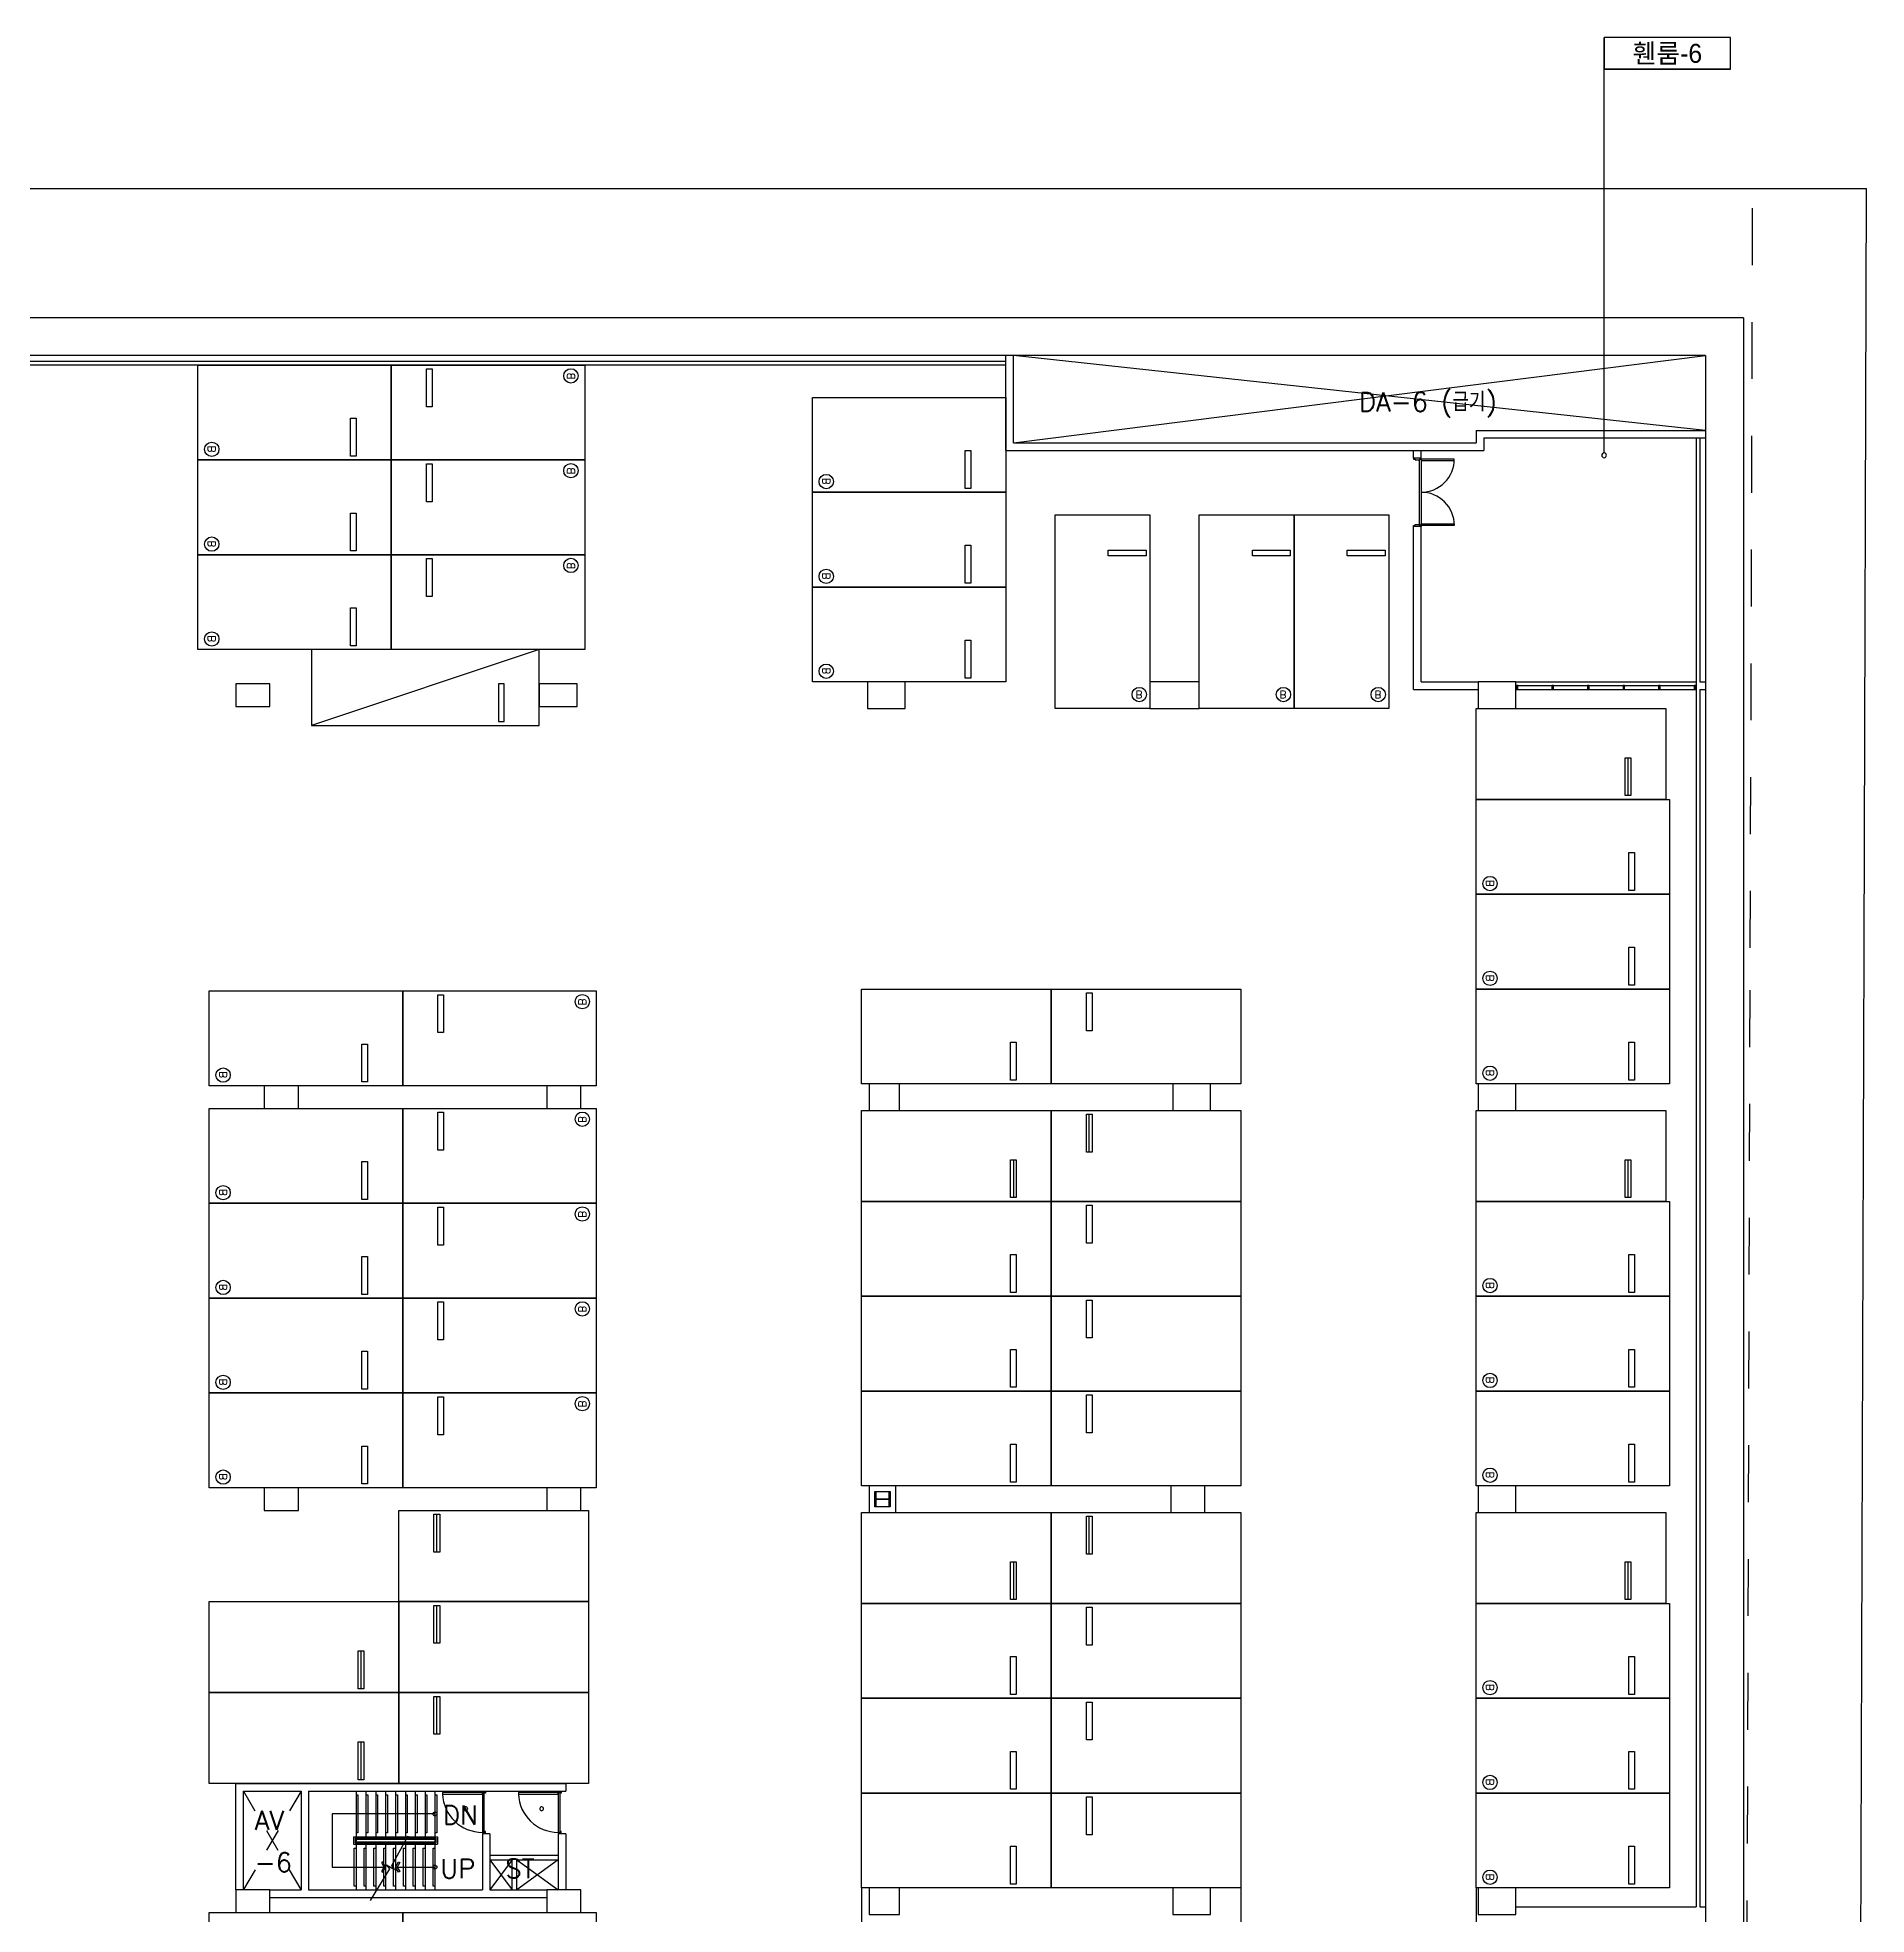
# Model space of a CAD drawing. Header units: millimetres. Extents: x -7614 to 421357, y 87385 to 341757.
# Drawn here: x 366893 to 415110, y 212777 to 262265 of the extents above; entities that cross this region are included whole.
import ezdxf
from ezdxf.enums import TextEntityAlignment as Align

# ---------------------------------------------------------------- set-up
doc = ezdxf.new("R2010")
doc.units = ezdxf.units.MM
doc.header["$LTSCALE"] = 600
doc.header["$MEASUREMENT"] = 0
doc.linetypes.add('HIDDEN', pattern=[2, 1, -1])
for name, color, linetype in [('e-plan', 9, 'CONTINUOUS'), ('e-room-box', 7, 'CONTINUOUS'), ('e-text', 6, 'CONTINUOUS')]:
    doc.layers.add(name, color=color, linetype=linetype)
doc.styles.add('kiahn', font='romans.shx', dxfattribs={"bigfont": 'cadhs.shx'})
doc.styles.add('돋움', font='Dotum.ttf')

msp = doc.modelspace()

# ---------------------------------------------------------------- linework, layer by layer
at = {"layer": 'e-plan'}
for p, q in [((415110, 258277), (319923, 258277)), ((415048, 238255), (415110, 258277)), ((411870, 254877), (345920, 254877)), ((411870, 254877), (411870, 180477)), ((410870, 253877), (344920, 253877)), ((392420, 253777), (392420, 253877)), ((392420, 251377), (392420, 253877)), ((392420, 251377), (392420, 253877)), ((392620, 251907), (392620, 253877)), ((392620, 251577), (392620, 253877)), ((392620, 251577), (410870, 253877)), ((410870, 251907), (392620, 253877)), ((392620, 251577), (392620, 253877)), ((410870, 253877), (410870, 181477)), ((392420, 253627), (344620, 253627)), ((392420, 253727), (345070, 253727)), ((371120, 251127), (371120, 253627)), ((371120, 253627), (376220, 253627)), ((376220, 251127), (376220, 253627)), ((376220, 253627), (381320, 253627)), ((376220, 253627), (376220, 251127)), ((377145, 253527), (377295, 253527)), ((377145, 252527), (377145, 253527)), ((377295, 253527), (377295, 252527)), ((381320, 253627), (381320, 251127)), ((392420, 251707), (392420, 253627)), ((377295, 252527), (377145, 252527)), ((387320, 250277), (387320, 252777)), ((387320, 252777), (392420, 252777)), ((392420, 252777), (392420, 250277)), ((375145, 251227), (375145, 252227)), ((375145, 252227), (375295, 252227)), ((375295, 252227), (375295, 251227)), ((404820, 251907), (410870, 251907)), ((404820, 251907), (404820, 251577)), ((404820, 251907), (410870, 251907)), ((404820, 251907), (404820, 251577)), ((392620, 251577), (404820, 251577)), ((392620, 251577), (404820, 251577)), ((405020, 251707), (410870, 251707)), ((405020, 251707), (405020, 251377)), ((405020, 251707), (410870, 251707)), ((405020, 251707), (405020, 251377)), ((410620, 251707), (410620, 212977)), ((410720, 251707), (410720, 245277)), ((371120, 248627), (371120, 251127)), ((371120, 251127), (376220, 251127)), ((376220, 251127), (371120, 251127)), ((375295, 251227), (375145, 251227)), ((381320, 251127), (376220, 251127)), ((376220, 248627), (376220, 251127)), ((376220, 251127), (381320, 251127)), ((376220, 251127), (376220, 248627)), ((377145, 251027), (377295, 251027)), ((377145, 250027), (377145, 251027)), ((377295, 251027), (377295, 250027)), ((381320, 251127), (381320, 248627)), ((391345, 250377), (391345, 251377)), ((391345, 251377), (391495, 251377)), ((391495, 251377), (391495, 250377)), ((392420, 251377), (403170, 251377)), ((392420, 251377), (405020, 251377)), ((403170, 251177), (403170, 251377)), ((403370, 251177), (403170, 251177)), ((403170, 251177), (403170, 251152)), ((403370, 251177), (403170, 251177)), ((403170, 251152), (403210, 251152)), ((403210, 251152), (403210, 251132)), ((403210, 251132), (403330, 251132)), ((403330, 251132), (403330, 251152)), ((403330, 251152), (403370, 251152)), ((403330, 249422), (403330, 251132)), ((403370, 251177), (403370, 251377)), ((403370, 251152), (403370, 251177)), ((403370, 251152), (403370, 249402)), ((404245, 251152), (403370, 251152)), ((403370, 251152), (403370, 251112)), ((403370, 251112), (404245, 251112)), ((404245, 251112), (404245, 251152)), ((377295, 250027), (377145, 250027)), ((387320, 247777), (387320, 250277)), ((387320, 250277), (392420, 250277)), ((392420, 250277), (387320, 250277)), ((391495, 250377), (391345, 250377)), ((392420, 250277), (392420, 247777)), ((375145, 248727), (375145, 249727)), ((375145, 249727), (375295, 249727)), ((375295, 249727), (375295, 248727)), ((393720, 249677), (396220, 249677)), ((393720, 244577), (393720, 249677)), ((396220, 249677), (396220, 244577)), ((397520, 249677), (400020, 249677)), ((397520, 244577), (397520, 249677)), ((400020, 249677), (402520, 249677)), ((400020, 244577), (400020, 249677)), ((400020, 249677), (400020, 244577)), ((402520, 249677), (402520, 244577)), ((403210, 249402), (403210, 249422)), ((403210, 249422), (403330, 249422)), ((403330, 249422), (403330, 249402)), ((403370, 249402), (403370, 249442)), ((403370, 249442), (404245, 249442)), ((404245, 249442), (404245, 249402)), ((403170, 249377), (403170, 249402)), ((403170, 249402), (403210, 249402)), ((403170, 245077), (403170, 249377)), ((403370, 249377), (403170, 249377)), ((403370, 249377), (403170, 249377)), ((403330, 249402), (403370, 249402)), ((404245, 249402), (403370, 249402)), ((403370, 249402), (403370, 249377)), ((403370, 245277), (403370, 249377)), ((371120, 246127), (371120, 248627)), ((371120, 248627), (376220, 248627)), ((376220, 248627), (371120, 248627)), ((375295, 248727), (375145, 248727)), ((381320, 248627), (376220, 248627)), ((376220, 246127), (376220, 248627)), ((376220, 248627), (381320, 248627)), ((376220, 248627), (376220, 246127)), ((377145, 248527), (377295, 248527)), ((377145, 247527), (377145, 248527)), ((377295, 248527), (377295, 247527)), ((381320, 248627), (381320, 246127)), ((391345, 247877), (391345, 248877)), ((391345, 248877), (391495, 248877)), ((391495, 248877), (391495, 247877)), ((395120, 248602), (395120, 248752)), ((395120, 248752), (396120, 248752)), ((396120, 248602), (395120, 248602)), ((396120, 248752), (396120, 248602)), ((398920, 248602), (398920, 248752)), ((398920, 248752), (399920, 248752)), ((399920, 248602), (398920, 248602)), ((399920, 248752), (399920, 248602)), ((401420, 248602), (401420, 248752)), ((401420, 248752), (402420, 248752)), ((402420, 248602), (401420, 248602)), ((402420, 248752), (402420, 248602)), ((377295, 247527), (377145, 247527)), ((387320, 245277), (387320, 247777)), ((387320, 247777), (392420, 247777)), ((392420, 247777), (387320, 247777)), ((391495, 247877), (391345, 247877)), ((392420, 247777), (392420, 245277)), ((375145, 246227), (375145, 247227)), ((375145, 247227), (375295, 247227)), ((375295, 247227), (375295, 246227)), ((376220, 246127), (371120, 246127)), ((380120, 246127), (374120, 244127)), ((380120, 246127), (374120, 246127)), ((374120, 246127), (374120, 244127)), ((375295, 246227), (375145, 246227)), ((381320, 246127), (376220, 246127)), ((380120, 244127), (380120, 246127)), ((391345, 245377), (391345, 246377)), ((391345, 246377), (391495, 246377)), ((391495, 246377), (391495, 245377)), ((379195, 245227), (379045, 245227)), ((379045, 245227), (379045, 244227)), ((379195, 244227), (379195, 245227)), ((392420, 245277), (387320, 245277)), ((389770, 245277), (388770, 245277)), ((388770, 245277), (388770, 244577)), ((389770, 244577), (389770, 245277)), ((391495, 245377), (391345, 245377)), ((397520, 245277), (396220, 245277)), ((396220, 245277), (396220, 244577)), ((397520, 244577), (397520, 245277)), ((403170, 245077), (404870, 245077)), ((403370, 245277), (404870, 245277)), ((405870, 245277), (404870, 245277)), ((404870, 245277), (404870, 244577)), ((405870, 245277), (410620, 245277)), ((405870, 244577), (405870, 245277)), ((405920, 245177), (405880, 245177)), ((405880, 245177), (405880, 245077)), ((405880, 245077), (405920, 245077)), ((405900, 245177), (410590, 245177)), ((405900, 245077), (410590, 245077)), ((405920, 245077), (405920, 245177)), ((406858, 245177), (406818, 245177)), ((406818, 245177), (406818, 245077)), ((406818, 245077), (406858, 245077)), ((406858, 245077), (406858, 245177)), ((407796, 245177), (407756, 245177)), ((407756, 245177), (407756, 245077)), ((407756, 245077), (407796, 245077)), ((407796, 245077), (407796, 245177)), ((408734, 245177), (408694, 245177)), ((408694, 245177), (408694, 245077)), ((408694, 245077), (408734, 245077)), ((408734, 245077), (408734, 245177)), ((409672, 245177), (409632, 245177)), ((409632, 245177), (409632, 245077)), ((409632, 245077), (409672, 245077)), ((409672, 245077), (409672, 245177)), ((410610, 245177), (410570, 245177)), ((410570, 245177), (410570, 245077)), ((410570, 245077), (410610, 245077)), ((410610, 245077), (410610, 245177)), ((410720, 245277), (410870, 245277)), ((410720, 245077), (410720, 212977)), ((410720, 245077), (410870, 245077)), ((388770, 244577), (389770, 244577)), ((396220, 244577), (393720, 244577)), ((396220, 244577), (397520, 244577)), ((400020, 244577), (397520, 244577)), ((402520, 244577), (400020, 244577)), ((404820, 242177), (404820, 244577)), ((404820, 244577), (409820, 244577)), ((404870, 244577), (405870, 244577)), ((409820, 244577), (409820, 242177)), ((374120, 244127), (380120, 244127)), ((379045, 244227), (379195, 244227)), ((408745, 242277), (408745, 243277)), ((408745, 243277), (408895, 243277)), ((408820, 243277), (408820, 242277)), ((408895, 243277), (408895, 242277)), ((404820, 239677), (404820, 242177)), ((404820, 242177), (409920, 242177)), ((409820, 242177), (404820, 242177)), ((408895, 242277), (408745, 242277)), ((409920, 242177), (409920, 239677)), ((408845, 239777), (408845, 240777)), ((408845, 240777), (408995, 240777)), ((408995, 240777), (408995, 239777)), ((404820, 237177), (404820, 239677)), ((404820, 239677), (409920, 239677)), ((409920, 239677), (404820, 239677)), ((408995, 239777), (408845, 239777)), ((409920, 239677), (409920, 237177)), ((408845, 237277), (408845, 238277)), ((408845, 238277), (408995, 238277)), ((408995, 238277), (408995, 237277)), ((414749, 142639), (415048, 238255)), ((371420, 234627), (371420, 237127)), ((371420, 237127), (376520, 237127)), ((376520, 234627), (376520, 237127)), ((376520, 237127), (381620, 237127)), ((376520, 237127), (376520, 234627)), ((381620, 237127), (381620, 234627)), ((388620, 234677), (388620, 237177)), ((388620, 237177), (393620, 237177)), ((393620, 237177), (393620, 234677)), ((393620, 234677), (393620, 237177)), ((393620, 237177), (398620, 237177)), ((394545, 237077), (394695, 237077)), ((394545, 236077), (394545, 237077)), ((394695, 237077), (394695, 236077)), ((398620, 237177), (398620, 234677)), ((404820, 234677), (404820, 237177)), ((404820, 237177), (409920, 237177)), ((409920, 237177), (404820, 237177)), ((408995, 237277), (408845, 237277)), ((409920, 237177), (409920, 234677)), ((377445, 237027), (377595, 237027)), ((377445, 236027), (377445, 237027)), ((377595, 237027), (377595, 236027)), ((394695, 236077), (394545, 236077)), ((375445, 234727), (375445, 235727)), ((375445, 235727), (375595, 235727)), ((375595, 235727), (375595, 234727)), ((377595, 236027), (377445, 236027)), ((392545, 234777), (392545, 235777)), ((392545, 235777), (392695, 235777)), ((392695, 235777), (392695, 234777)), ((408845, 234777), (408845, 235777)), ((408845, 235777), (408995, 235777)), ((408995, 235777), (408995, 234777)), ((376520, 234627), (371420, 234627)), ((375595, 234727), (375445, 234727)), ((381620, 234627), (376520, 234627)), ((393620, 234677), (388620, 234677)), ((389620, 234677), (388820, 234677)), ((388820, 234677), (388820, 233977)), ((389620, 233977), (389620, 234677)), ((392695, 234777), (392545, 234777)), ((398620, 234677), (393620, 234677)), ((397820, 234677), (396820, 234677)), ((396820, 234677), (396820, 233977)), ((397820, 233977), (397820, 234677)), ((409920, 234677), (404820, 234677)), ((405870, 234677), (404870, 234677)), ((404870, 234677), (404870, 233977)), ((405870, 233977), (405870, 234677)), ((408995, 234777), (408845, 234777)), ((371420, 231527), (371420, 234027)), ((371420, 234027), (376520, 234027)), ((376520, 231527), (376520, 234027)), ((376520, 234027), (381620, 234027)), ((376520, 234027), (376520, 231527)), ((377445, 233927), (377595, 233927)), ((377445, 232927), (377445, 233927)), ((377595, 233927), (377595, 232927)), ((381620, 234027), (381620, 231527)), ((388620, 231577), (388620, 233977)), ((388620, 233977), (393620, 233977)), ((388820, 233977), (389620, 233977)), ((393620, 233977), (393620, 231577)), ((393620, 231577), (393620, 233977)), ((393620, 233977), (398620, 233977)), ((394545, 233877), (394695, 233877)), ((394545, 232877), (394545, 233877)), ((394620, 232877), (394620, 233877)), ((394695, 233877), (394695, 232877)), ((396820, 233977), (397820, 233977)), ((398620, 233977), (398620, 231577)), ((404820, 231577), (404820, 233977)), ((404820, 233977), (409820, 233977)), ((404870, 233977), (405870, 233977)), ((409820, 233977), (409820, 231577)), ((375445, 231627), (375445, 232627)), ((375445, 232627), (375595, 232627)), ((375595, 232627), (375595, 231627)), ((377595, 232927), (377445, 232927)), ((392545, 231677), (392545, 232677)), ((392545, 232677), (392695, 232677)), ((392620, 232677), (392620, 231677)), ((392695, 232677), (392695, 231677)), ((394695, 232877), (394545, 232877)), ((408745, 231677), (408745, 232677)), ((408745, 232677), (408895, 232677)), ((408820, 232677), (408820, 231677)), ((408895, 232677), (408895, 231677)), ((375595, 231627), (375445, 231627)), ((392695, 231677), (392545, 231677)), ((408895, 231677), (408745, 231677)), ((371420, 229027), (371420, 231527)), ((371420, 231527), (376520, 231527)), ((376520, 231527), (371420, 231527)), ((381620, 231527), (376520, 231527)), ((376520, 229027), (376520, 231527)), ((376520, 231527), (381620, 231527)), ((376520, 231527), (376520, 229027)), ((377445, 231427), (377595, 231427)), ((377445, 230427), (377445, 231427)), ((377595, 231427), (377595, 230427)), ((381620, 231527), (381620, 229027)), ((388620, 229077), (388620, 231577)), ((388620, 231577), (393620, 231577)), ((393620, 231577), (388620, 231577)), ((393620, 231577), (393620, 229077)), ((398620, 231577), (393620, 231577)), ((393620, 229077), (393620, 231577)), ((393620, 231577), (398620, 231577)), ((394545, 231477), (394695, 231477)), ((394545, 230477), (394545, 231477)), ((394695, 231477), (394695, 230477)), ((398620, 231577), (398620, 229077)), ((404820, 229077), (404820, 231577)), ((404820, 231577), (409920, 231577)), ((409820, 231577), (404820, 231577)), ((409920, 231577), (409920, 229077)), ((375445, 229127), (375445, 230127)), ((375445, 230127), (375595, 230127)), ((375595, 230127), (375595, 229127)), ((377595, 230427), (377445, 230427)), ((392545, 229177), (392545, 230177)), ((392545, 230177), (392695, 230177)), ((392695, 230177), (392695, 229177)), ((394695, 230477), (394545, 230477)), ((408845, 229177), (408845, 230177)), ((408845, 230177), (408995, 230177)), ((408995, 230177), (408995, 229177)), ((392695, 229177), (392545, 229177)), ((408995, 229177), (408845, 229177)), ((376520, 229027), (371420, 229027)), ((371420, 226527), (371420, 229027)), ((371420, 229027), (376520, 229027)), ((375595, 229127), (375445, 229127)), ((381620, 229027), (376520, 229027)), ((376520, 226527), (376520, 229027)), ((376520, 229027), (381620, 229027)), ((376520, 229027), (376520, 226527)), ((377445, 228927), (377595, 228927)), ((377445, 227927), (377445, 228927)), ((377595, 228927), (377595, 227927)), ((381620, 229027), (381620, 226527)), ((388620, 226577), (388620, 229077)), ((388620, 229077), (393620, 229077)), ((393620, 229077), (388620, 229077)), ((393620, 229077), (393620, 226577)), ((398620, 229077), (393620, 229077)), ((393620, 226577), (393620, 229077)), ((393620, 229077), (398620, 229077)), ((394545, 228977), (394695, 228977)), ((394545, 227977), (394545, 228977)), ((394695, 228977), (394695, 227977)), ((398620, 229077), (398620, 226577)), ((409920, 229077), (404820, 229077)), ((404820, 226577), (404820, 229077)), ((404820, 229077), (409920, 229077)), ((409920, 229077), (409920, 226577)), ((377595, 227927), (377445, 227927)), ((392545, 226677), (392545, 227677)), ((392545, 227677), (392695, 227677)), ((392695, 227677), (392695, 226677)), ((394695, 227977), (394545, 227977)), ((408845, 226677), (408845, 227677)), ((408845, 227677), (408995, 227677)), ((408995, 227677), (408995, 226677)), ((375445, 226627), (375445, 227627)), ((375445, 227627), (375595, 227627)), ((375595, 227627), (375595, 226627)), ((392695, 226677), (392545, 226677)), ((408995, 226677), (408845, 226677)), ((376520, 226527), (371420, 226527)), ((371420, 224027), (371420, 226527)), ((371420, 226527), (376520, 226527)), ((375595, 226627), (375445, 226627)), ((381620, 226527), (376520, 226527)), ((376520, 224027), (376520, 226527)), ((376520, 226527), (381620, 226527)), ((376520, 226527), (376520, 224027)), ((377445, 226427), (377595, 226427)), ((377445, 225427), (377445, 226427)), ((377595, 226427), (377595, 225427)), ((381620, 226527), (381620, 224027)), ((388620, 224077), (388620, 226577)), ((388620, 226577), (393620, 226577)), ((393620, 226577), (388620, 226577)), ((393620, 226577), (393620, 224077)), ((398620, 226577), (393620, 226577)), ((393620, 224077), (393620, 226577)), ((393620, 226577), (398620, 226577)), ((394545, 226477), (394695, 226477)), ((394545, 225477), (394545, 226477)), ((394695, 226477), (394695, 225477)), ((398620, 226577), (398620, 224077)), ((404820, 224077), (404820, 226577)), ((404820, 226577), (409920, 226577)), ((409920, 226577), (404820, 226577)), ((409920, 226577), (409920, 224077)), ((377595, 225427), (377445, 225427)), ((392545, 224177), (392545, 225177)), ((392545, 225177), (392695, 225177)), ((392695, 225177), (392695, 224177)), ((394695, 225477), (394545, 225477)), ((408845, 224177), (408845, 225177)), ((408845, 225177), (408995, 225177)), ((408995, 225177), (408995, 224177)), ((375445, 224127), (375445, 225127)), ((375445, 225127), (375595, 225127)), ((375595, 225127), (375595, 224127)), ((376520, 224027), (371420, 224027)), ((375595, 224127), (375445, 224127)), ((381620, 224027), (376520, 224027)), ((393620, 224077), (388620, 224077)), ((388820, 224077), (388820, 223377)), ((389520, 224077), (388820, 224077)), ((388970, 223727), (388970, 223927)), ((388970, 223927), (388991, 223927)), ((388970, 223527), (388970, 223927)), ((388970, 223927), (389370, 223927)), ((388970, 223527), (388970, 223727)), ((388991, 223927), (388991, 223743)), ((388991, 223711), (388991, 223527)), ((389001, 223733), (389339, 223733)), ((389339, 223721), (389001, 223721)), ((389349, 223743), (389349, 223927)), ((389349, 223927), (389370, 223927)), ((389349, 223527), (389349, 223711)), ((389370, 223927), (389370, 223527)), ((389370, 223927), (389370, 223527)), ((389520, 223377), (389520, 224077)), ((392695, 224177), (392545, 224177)), ((398620, 224077), (393620, 224077)), ((397670, 224077), (396770, 224077)), ((396770, 224077), (396770, 223377)), ((397670, 223377), (397670, 224077)), ((409920, 224077), (404820, 224077)), ((405870, 224077), (404870, 224077)), ((404870, 224077), (404870, 223377)), ((405870, 223377), (405870, 224077)), ((408995, 224177), (408845, 224177)), ((376420, 221027), (376420, 223427)), ((376420, 223427), (381420, 223427)), ((377345, 223327), (377495, 223327)), ((377345, 222327), (377345, 223327)), ((377420, 222327), (377420, 223327)), ((377495, 223327), (377495, 222327)), ((381420, 223427), (381420, 221027)), ((388620, 220977), (388620, 223377)), ((388620, 223377), (393620, 223377)), ((388820, 223377), (389520, 223377)), ((388991, 223527), (388970, 223527)), ((389370, 223527), (388970, 223527)), ((389370, 223527), (389349, 223527)), ((393620, 223377), (393620, 220977)), ((393620, 220977), (393620, 223377)), ((393620, 223377), (398620, 223377)), ((394545, 223277), (394695, 223277)), ((394545, 222277), (394545, 223277)), ((394620, 222277), (394620, 223277)), ((394695, 223277), (394695, 222277)), ((396770, 223377), (397670, 223377)), ((398620, 223377), (398620, 220977)), ((404820, 220977), (404820, 223377)), ((404820, 223377), (409820, 223377)), ((404870, 223377), (405870, 223377)), ((409820, 223377), (409820, 220977)), ((377495, 222327), (377345, 222327)), ((394695, 222277), (394545, 222277)), ((392545, 221077), (392545, 222077)), ((392545, 222077), (392695, 222077)), ((392620, 222077), (392620, 221077)), ((392695, 222077), (392695, 221077)), ((408745, 221077), (408745, 222077)), ((408745, 222077), (408895, 222077)), ((408820, 222077), (408820, 221077)), ((408895, 222077), (408895, 221077)), ((371420, 218627), (371420, 221027)), ((371420, 221027), (376420, 221027)), ((376420, 221027), (376420, 218627)), ((381420, 221027), (376420, 221027)), ((376420, 218627), (376420, 221027)), ((376420, 221027), (381420, 221027)), ((377345, 220927), (377495, 220927)), ((377345, 219927), (377345, 220927)), ((377420, 219927), (377420, 220927)), ((377495, 220927), (377495, 219927)), ((381420, 221027), (381420, 218627)), ((388620, 218477), (388620, 220977)), ((388620, 220977), (393620, 220977)), ((393620, 220977), (388620, 220977)), ((392695, 221077), (392545, 221077)), ((393620, 220977), (393620, 218477)), ((398620, 220977), (393620, 220977)), ((393620, 218477), (393620, 220977)), ((393620, 220977), (398620, 220977)), ((394545, 220877), (394695, 220877)), ((394545, 219877), (394545, 220877)), ((394695, 220877), (394695, 219877)), ((398620, 220977), (398620, 218477)), ((404820, 218477), (404820, 220977)), ((404820, 220977), (409920, 220977)), ((409820, 220977), (404820, 220977)), ((408895, 221077), (408745, 221077)), ((409920, 220977), (409920, 218477)), ((377495, 219927), (377345, 219927)), ((394695, 219877), (394545, 219877)), ((375345, 218727), (375345, 219727)), ((375345, 219727), (375495, 219727)), ((375420, 219727), (375420, 218727)), ((375495, 219727), (375495, 218727)), ((392545, 218577), (392545, 219577)), ((392545, 219577), (392695, 219577)), ((392695, 219577), (392695, 218577)), ((408845, 218577), (408845, 219577)), ((408845, 219577), (408995, 219577)), ((408995, 219577), (408995, 218577)), ((371420, 216227), (371420, 218627)), ((371420, 218627), (376420, 218627)), ((376420, 218627), (371420, 218627)), ((375495, 218727), (375345, 218727)), ((376420, 216227), (376420, 218627)), ((376420, 218627), (381420, 218627)), ((376420, 218627), (376420, 216227)), ((381420, 218627), (376420, 218627)), ((377345, 218527), (377495, 218527)), ((377345, 217527), (377345, 218527)), ((377420, 217527), (377420, 218527)), ((377495, 218527), (377495, 217527)), ((381420, 218627), (381420, 216227)), ((393620, 218477), (388620, 218477)), ((388620, 215977), (388620, 218477)), ((388620, 218477), (393620, 218477)), ((392695, 218577), (392545, 218577)), ((393620, 218477), (393620, 215977)), ((398620, 218477), (393620, 218477)), ((393620, 215977), (393620, 218477)), ((393620, 218477), (398620, 218477)), ((394545, 218377), (394695, 218377)), ((394545, 217377), (394545, 218377)), ((394695, 218377), (394695, 217377)), ((398620, 218477), (398620, 215977)), ((409920, 218477), (404820, 218477)), ((404820, 215977), (404820, 218477)), ((404820, 218477), (409920, 218477)), ((408995, 218577), (408845, 218577)), ((409920, 218477), (409920, 215977)), ((375345, 216327), (375345, 217327)), ((375345, 217327), (375495, 217327)), ((375420, 217327), (375420, 216327)), ((375495, 217327), (375495, 216327)), ((377495, 217527), (377345, 217527)), ((394695, 217377), (394545, 217377)), ((392545, 216077), (392545, 217077)), ((392545, 217077), (392695, 217077)), ((392695, 217077), (392695, 216077)), ((408845, 216077), (408845, 217077)), ((408845, 217077), (408995, 217077)), ((408995, 217077), (408995, 216077)), ((375495, 216327), (375345, 216327)), ((376420, 216227), (371420, 216227)), ((372120, 216227), (380820, 216227)), ((372320, 216027), (373840, 216027)), ((373840, 216027), (373840, 213427)), ((374040, 216027), (374040, 213427)), ((374040, 216027), (380820, 216027)), ((375290, 216027), (375290, 214827)), ((375290, 215927), (375340, 215927)), ((375340, 215927), (375340, 214927)), ((375550, 216027), (375550, 214827)), ((375550, 215927), (375600, 215927)), ((375600, 215927), (375600, 214927)), ((375810, 216027), (375810, 214827)), ((375810, 215927), (375860, 215927)), ((375860, 215927), (375860, 214927)), ((376070, 216027), (376070, 214827)), ((376070, 215927), (376120, 215927)), ((376120, 215927), (376120, 214927)), ((376330, 216027), (376330, 214827)), ((376330, 215927), (376380, 215927)), ((376380, 215927), (376380, 214927)), ((381420, 216227), (376420, 216227)), ((376590, 216027), (376590, 214827)), ((376590, 215927), (376640, 215927)), ((376640, 215927), (376640, 214927)), ((376850, 216027), (376850, 214827)), ((376850, 215927), (376900, 215927)), ((376900, 215927), (376900, 214927)), ((377110, 216027), (377110, 214827)), ((377110, 215927), (377160, 215927)), ((377160, 215927), (377160, 214927)), ((377370, 216027), (377370, 214827)), ((377370, 215927), (377420, 215927)), ((377420, 215927), (377420, 214927)), ((378620, 215992), (377571, 215992)), ((377571, 215992), (377571, 215952)), ((377571, 215952), (378620, 215952)), ((378620, 216017), (378700, 216017)), ((378620, 215992), (378620, 216017)), ((378620, 215992), (378620, 214942)), ((378620, 215952), (378620, 215992)), ((378660, 215992), (378620, 215992)), ((378660, 215972), (378660, 215992)), ((378660, 215972), (378660, 214962)), ((378700, 215972), (378660, 215972)), ((378700, 216017), (378700, 215972)), ((380620, 215992), (379571, 215992)), ((379571, 215992), (379571, 215952)), ((379571, 215952), (380620, 215952)), ((380620, 216017), (380700, 216017)), ((380620, 215992), (380620, 216017)), ((380620, 215992), (380620, 214942)), ((380620, 215952), (380620, 215992)), ((380660, 215992), (380620, 215992)), ((380660, 215972), (380660, 215992)), ((380660, 215972), (380660, 214962)), ((380700, 215972), (380660, 215972)), ((380700, 216017), (380700, 215972)), ((380820, 216227), (380820, 216027)), ((393620, 215977), (388620, 215977)), ((388620, 213477), (388620, 215977)), ((388620, 215977), (393620, 215977)), ((392695, 216077), (392545, 216077)), ((393620, 215977), (393620, 213477)), ((398620, 215977), (393620, 215977)), ((393620, 213477), (393620, 215977)), ((393620, 215977), (398620, 215977)), ((394545, 215877), (394695, 215877)), ((394545, 214877), (394545, 215877)), ((394695, 215877), (394695, 214877)), ((398620, 215977), (398620, 213477)), ((404820, 213477), (404820, 215977)), ((404820, 215977), (409920, 215977)), ((409920, 215977), (404820, 215977)), ((408995, 216077), (408845, 216077)), ((409920, 215977), (409920, 213477)), ((377370, 215427), (374665, 215427)), ((374665, 215427), (374665, 214027)), ((375225, 214827), (375225, 214627)), ((375225, 214827), (377435, 214827)), ((375265, 214787), (375265, 214667)), ((375265, 214787), (377395, 214787)), ((375340, 214927), (375290, 214927)), ((375600, 214927), (375550, 214927)), ((375550, 214787), (375550, 214762)), ((375860, 214927), (375810, 214927)), ((375810, 214787), (375810, 214762)), ((376120, 214927), (376070, 214927)), ((376070, 214787), (376070, 214762)), ((376230, 214070), (376663, 214853)), ((376380, 214927), (376330, 214927)), ((376330, 214787), (376330, 214762)), ((376640, 214927), (376590, 214927)), ((376590, 214787), (376590, 214762)), ((376900, 214927), (376850, 214927)), ((376850, 214787), (376850, 214762)), ((377160, 214927), (377110, 214927)), ((377110, 214787), (377110, 214762)), ((377420, 214927), (377370, 214927)), ((377395, 214787), (377395, 214667)), ((377435, 214827), (377435, 214627)), ((378660, 214942), (378620, 214942)), ((378620, 214942), (378620, 214917)), ((378620, 214917), (378700, 214917)), ((378820, 214907), (378620, 214907)), ((378620, 214907), (378620, 213427)), ((378700, 214962), (378660, 214962)), ((378660, 214962), (378660, 214942)), ((378700, 214917), (378700, 214962)), ((378820, 214907), (378820, 213427)), ((380660, 214942), (380620, 214942)), ((380620, 214942), (380620, 214917)), ((380620, 214917), (380700, 214917)), ((380620, 214907), (380620, 213427)), ((380820, 214907), (380620, 214907)), ((380700, 214962), (380660, 214962)), ((380660, 214962), (380660, 214942)), ((380700, 214917), (380700, 214962)), ((380820, 214907), (380820, 213427)), ((394695, 214877), (394545, 214877)), ((375225, 214627), (377435, 214627)), ((375240, 213527), (375240, 214527)), ((375240, 214527), (375290, 214527)), ((375265, 214667), (377395, 214667)), ((375290, 214762), (375290, 214692)), ((375290, 214762), (377370, 214762)), ((375290, 214692), (377370, 214692)), ((375290, 214627), (375290, 213427)), ((375500, 213527), (375500, 214527)), ((375500, 214527), (375550, 214527)), ((375550, 214692), (375550, 214667)), ((375550, 214627), (375550, 213427)), ((375760, 213527), (375760, 214527)), ((375760, 214527), (375810, 214527)), ((375810, 214692), (375810, 214667)), ((375810, 214627), (375810, 213427)), ((376020, 213527), (376020, 214527)), ((376020, 214527), (376070, 214527)), ((376070, 214692), (376070, 214667)), ((376070, 214627), (376070, 213427)), ((376280, 213527), (376280, 214527)), ((376280, 214527), (376330, 214527)), ((376330, 214692), (376330, 214667)), ((376330, 214627), (376330, 213427)), ((376540, 213527), (376540, 214527)), ((376540, 214527), (376590, 214527)), ((376590, 214692), (376590, 214667)), ((376590, 214627), (376590, 213427)), ((376800, 213527), (376800, 214527)), ((376800, 214527), (376850, 214527)), ((376850, 214692), (376850, 214667)), ((376850, 214627), (376850, 213427)), ((377060, 213527), (377060, 214527)), ((377060, 214527), (377110, 214527)), ((377110, 214692), (377110, 214667)), ((377110, 214627), (377110, 213427)), ((377320, 213527), (377320, 214527)), ((377320, 214527), (377370, 214527)), ((377370, 214762), (377370, 214692)), ((377370, 214627), (377370, 213427)), ((378820, 214337), (380620, 214337)), ((392545, 213577), (392545, 214577)), ((392545, 214577), (392695, 214577)), ((392695, 214577), (392695, 213577)), ((408845, 213577), (408845, 214577)), ((408845, 214577), (408995, 214577)), ((408995, 214577), (408995, 213577)), ((374665, 214027), (376070, 214027)), ((375673, 213142), (376180, 213983)), ((375993, 214166), (375960, 214143)), ((375960, 214143), (376026, 214027)), ((376026, 214027), (375960, 213911)), ((375960, 213911), (375993, 213891)), ((376070, 214027), (375993, 214166)), ((375993, 213891), (376070, 214027)), ((376180, 213983), (376097, 214089)), ((376097, 214089), (376304, 213964)), ((376304, 213964), (376230, 214070)), ((376330, 214027), (376408, 214166)), ((376408, 213891), (376330, 214027)), ((376330, 214027), (377370, 214027)), ((376441, 214143), (376375, 214027)), ((376375, 214027), (376441, 213911)), ((376408, 214166), (376441, 214143)), ((376441, 213911), (376408, 213891)), ((378820, 214217), (379410, 214217)), ((378820, 214217), (379410, 213427)), ((379410, 214217), (378820, 213427)), ((379410, 213427), (379410, 214217)), ((379530, 213427), (379530, 214217)), ((379530, 214217), (380620, 214217)), ((379530, 214217), (380620, 213427)), ((380620, 214217), (379530, 213427)), ((373020, 213427), (373840, 213427)), ((374040, 213427), (378620, 213427)), ((375290, 213527), (375240, 213527)), ((375550, 213527), (375500, 213527)), ((375810, 213527), (375760, 213527)), ((376070, 213527), (376020, 213527)), ((376330, 213527), (376280, 213527)), ((376590, 213527), (376540, 213527)), ((376850, 213527), (376800, 213527)), ((377110, 213527), (377060, 213527)), ((377370, 213527), (377320, 213527)), ((378820, 213427), (380320, 213427)), ((388620, 213477), (388620, 212227)), ((393620, 213477), (388620, 213477)), ((389620, 213477), (388820, 213477)), ((388820, 213477), (388820, 212777)), ((389620, 212777), (389620, 213477)), ((392695, 213577), (392545, 213577)), ((398620, 213477), (393620, 213477)), ((397820, 213477), (396820, 213477)), ((396820, 213477), (396820, 212777)), ((397820, 212777), (397820, 213477)), ((398620, 213477), (398620, 211477)), ((404820, 213477), (404820, 211477)), ((409920, 213477), (404820, 213477)), ((405870, 213477), (404870, 213477)), ((404870, 213477), (404870, 212777)), ((405870, 212777), (405870, 213477)), ((408995, 213577), (408845, 213577)), ((371420, 210327), (371420, 212827)), ((371420, 212827), (376520, 212827)), ((373020, 213227), (380320, 213227)), ((376520, 210327), (376520, 212827)), ((376520, 212827), (381620, 212827)), ((376520, 212827), (376520, 210327)), ((381620, 212827), (381620, 210327)), ((405870, 212977), (410620, 212977)), ((410720, 212977), (410870, 212977)), ((388820, 212777), (389620, 212777)), ((396820, 212777), (397820, 212777)), ((404870, 212777), (405870, 212777))]:
    msp.add_line(p, q, dxfattribs=at)
at = {"layer": 'e-plan', "linetype": 'HIDDEN', "ltscale": 2.5}
for p, q in [((412048, 238264), (412110, 258277)), ((411749, 142649), (412048, 238264))]:
    msp.add_line(p, q, dxfattribs=at)
at = {"layer": 'e-plan', "ltscale": 0.5}
for p, q in [((373020, 245227), (372120, 245227)), ((372120, 245227), (372120, 244627)), ((373020, 244627), (373020, 245227)), ((381120, 245227), (380120, 245227)), ((380120, 245227), (380120, 244627)), ((381120, 244627), (381120, 245227)), ((372120, 244627), (373020, 244627)), ((380120, 244627), (381120, 244627)), ((373770, 234627), (372870, 234627)), ((372870, 234627), (372870, 234027)), ((373770, 234027), (373770, 234627)), ((381220, 234627), (380320, 234627)), ((380320, 234627), (380320, 234027)), ((381220, 234027), (381220, 234627)), ((372870, 234027), (373770, 234027)), ((380320, 234027), (381220, 234027)), ((373770, 224027), (372870, 224027)), ((372870, 224027), (372870, 223427)), ((373770, 223427), (373770, 224027)), ((381220, 224027), (380320, 224027)), ((380320, 224027), (380320, 223427)), ((381220, 223427), (381220, 224027)), ((372870, 223427), (373770, 223427)), ((380320, 223427), (381220, 223427)), ((372120, 213427), (372120, 216227)), ((372320, 213427), (372320, 216027)), ((373020, 213427), (372120, 213427)), ((372120, 213427), (372120, 212827)), ((373020, 212827), (373020, 213427)), ((381220, 213427), (380320, 213427)), ((380320, 213427), (380320, 212827)), ((381220, 212827), (381220, 213427)), ((372120, 212827), (373020, 212827)), ((380320, 212827), (381220, 212827))]:
    msp.add_line(p, q, dxfattribs=at)
at = {"layer": 'e-plan', "linetype": 'HIDDEN'}
for p, q in [((373840, 216027), (372320, 213427)), ((372320, 216027), (373840, 213427))]:
    msp.add_line(p, q, dxfattribs=at)
at = {"layer": 'e-plan'}
for centre, radius in [((380955, 253345), 189), ((371486, 251408), 189), ((380955, 250845), 189), ((387686, 250558), 189), ((371486, 248908), 189), ((380955, 248345), 189), ((387686, 248058), 189), ((371486, 246408), 189), ((387686, 245558), 189), ((395939, 244942), 189), ((399739, 244942), 189), ((402239, 244942), 189), ((405186, 239958), 189), ((405186, 237458), 189), ((381255, 236845), 189), ((371786, 234908), 189), ((405186, 234958), 189), ((381255, 233745), 189), ((371786, 231808), 189), ((381255, 231245), 189), ((371786, 229308), 189), ((405186, 229358), 189), ((381255, 228745), 189), ((371786, 226808), 189), ((405186, 226858), 189), ((381255, 226245), 189), ((371786, 224308), 189), ((405186, 224358), 189), ((405186, 218758), 189), ((405186, 216258), 189), ((377370, 215427), 50), ((377370, 214027), 50), ((405186, 213758), 189)]:
    msp.add_circle(centre, radius, dxfattribs=at)
for centre, radius, start, end in [((403370, 251152), 875, 269.9999, 0), ((403370, 249402), 875, 360, 90.0001), ((389001, 223743), 10, 180, 270), ((389001, 223711), 10, 90, 180), ((389339, 223743), 10, 270, 0), ((389339, 223711), 10, 0, 90), ((378620, 215992), 1050, 182.1937, 270), ((380620, 215992), 1050, 182.1937, 270), ((378184, 215563), 50, 60, 240), ((378184, 215563), 50, 240, 60), ((380184, 215563), 50, 60, 240), ((380184, 215563), 50, 240, 60)]:
    msp.add_arc(centre, radius, start, end, dxfattribs=at)
msp.add_point((389170, 223727), dxfattribs=at)
at = {"layer": 'e-room-box'}
for p, q in [((408194, 251312), (408194, 262265)), ((411527, 262265), (408194, 262265)), ((408194, 262265), (408194, 261432)), ((411527, 261432), (411527, 262265)), ((411527, 261432), (408194, 261432)), ((408194, 261432), (411527, 261432))]:
    msp.add_line(p, q, dxfattribs=at)
for start, end in [(90, 270), (270, 90)]:
    msp.add_arc((408194, 251250), 62.5, start, end, dxfattribs=at)

# ---------------------------------------------------------------- texts
at = {"layer": 'e-plan', "style": 'kiahn', "text_generation_flag": 4}
for rotation, p in [(90, (380854, 253246)), (270, (371587, 251507)), (90, (380854, 250746)), (270, (387787, 250657)), (270, (371587, 249007)), (90, (380854, 248246)), (270, (387787, 248157)), (270, (371587, 246507)), (270, (387787, 245657)), (270, (405287, 240057)), (270, (405287, 237557)), (90, (381154, 236746)), (270, (371887, 235007)), (270, (405287, 235057)), (90, (381154, 233646)), (270, (371887, 231907)), (90, (381154, 231146)), (270, (371887, 229407)), (270, (405287, 229457)), (90, (381154, 228646)), (270, (371887, 226907)), (270, (405287, 226957)), (90, (381154, 226146)), (270, (371887, 224407)), (270, (405287, 224457)), (270, (405287, 218857)), (270, (405287, 216357)), (270, (405287, 213857))]:
    msp.add_text('B', height=200, rotation=rotation, dxfattribs=at).set_placement(p)
at = {"layer": 'e-plan', "style": 'kiahn'}
msp.add_text('DA-6 (급기)', height=500, dxfattribs=at).set_placement((405367, 252409), align=Align.RIGHT)
at = {"layer": 'e-plan', "style": 'kiahn', "text_generation_flag": 4}
for p in [(395840, 245043), (399640, 245043), (402140, 245043)]:
    msp.add_text('B', height=200, dxfattribs=at).set_placement(p)
at = {"layer": 'e-plan', "style": 'kiahn'}
for s, p in [('AV', (373001, 215260)), ('-6', (373107, 214149))]:
    msp.add_text(s, height=500, dxfattribs=at).set_placement(p, align=Align.MIDDLE_CENTER)
for s, p in [('DN', (378042, 215397)), ('UP', (377972, 213988)), ('ST', (379613, 213988))]:
    msp.add_text(s, height=500, dxfattribs=at).set_placement(p, align=Align.MIDDLE)
at = {"layer": 'e-text', "style": '돋움'}
msp.add_text('휀룸-6', height=500, dxfattribs=at).set_placement((409861, 261848), align=Align.MIDDLE_CENTER)

doc.saveas('drawing.dxf')
